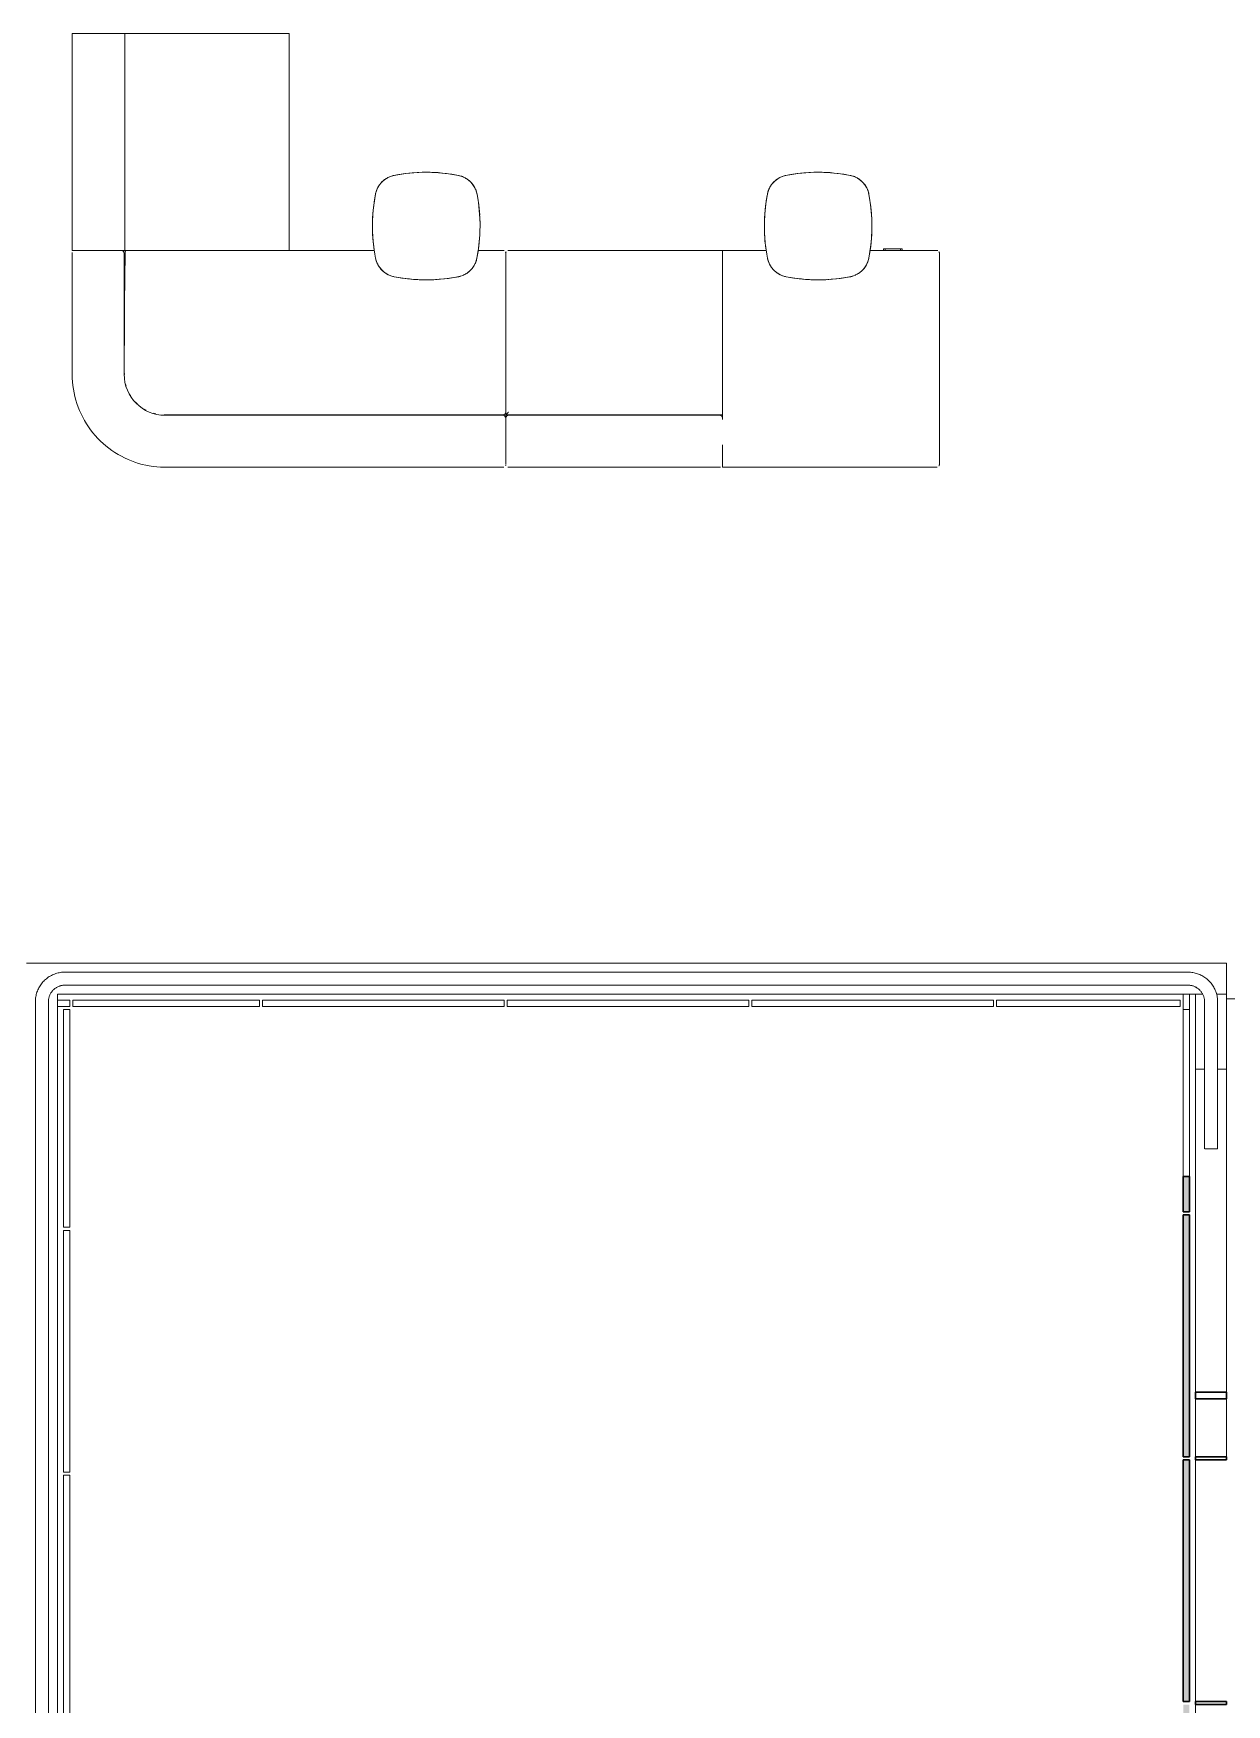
# Model space of a CAD drawing. Header units: millimetres. Extents: x 79795 to 317870, y -36033 to 97293.
# Drawn here: x 189906 to 193759, y 21182 to 26575 of the extents above; entities that cross this region are included whole.
import ezdxf

# ---------------------------------------------------------------- set-up
doc = ezdxf.new("R2010")
doc.units = ezdxf.units.MM
doc.header["$MEASUREMENT"] = 0
for name, color, linetype, lineweight in [('A-DETL-THIN', 8, 'CONTINUOUS', 9), ('CSM-STL-XX-ZZ-M3-A-XXXX-00001_detached _19_04_21__rvt-1-Level 4$0$A-FLOR-HRAL', 7, 'CONTINUOUS', 9), ('CSM-STL-XX-ZZ-M3-A-XXXX-00001_detached _19_04_21__rvt-1-Level 4$0$S-STRS', 7, 'CONTINUOUS', 9), ('I-FURN', 8, 'CONTINUOUS', 9)]:
    doc.layers.add(name, color=color, linetype=linetype, lineweight=lineweight)

msp = doc.modelspace()

# ---------------------------------------------------------------- hatches: boundary and pattern name
at = {"layer": 'CSM-STL-XX-ZZ-M3-A-XXXX-00001_detached _19_04_21__rvt-1-Level 4$0$S-STRS'}
h = msp.add_hatch(color=256, dxfattribs=at)
h.paths.add_polyline_path([(193638.8, 19854.8), (193638.8, 20389.4), (193618.8, 20389.4), (193618.8, 19854.8)], flags=0)
h.paths.add_polyline_path([(193638.8, 20399.4), (193638.8, 21182.2), (193618.8, 21182.2), (193618.8, 20399.4)], flags=0)
h.paths.add_polyline_path([(193638.8, 21192.2), (193638.8, 21972.2), (193618.8, 21972.2), (193618.8, 21192.2)], flags=0)
h.paths.add_polyline_path([(193638.8, 21982.2), (193638.8, 22762.2), (193618.8, 22762.2), (193618.8, 21982.2)], flags=0)
h.paths.add_polyline_path([(193638.8, 22772.2), (193638.8, 22886.4), (193618.8, 22886.4), (193618.8, 22772.2)], flags=0)

# ---------------------------------------------------------------- linework, layer by layer
at = {"layer": 'A-DETL-THIN'}
for p, q in [((190200.8, 26574.8), (190031.3, 26574.8)), ((190031.3, 26574.8), (190031.3, 25874.8)), ((190731.3, 26574.8), (190200.8, 26574.8)), ((190200.8, 25874.8), (190200.8, 26574.8)), ((190731.3, 25874.8), (190731.3, 26574.8)), ((190031.3, 25874.8), (190200.8, 25874.8)), ((190200.8, 25874.8), (190731.3, 25874.8))]:
    msp.add_line(p, q, dxfattribs=at)
for centre, radius, start, end in [((191085.2, 26042), 76, 101.827, 168.173), ((191174.5, 25604.4), 522.6, 78.5103, 101.5753), ((191263.8, 26042), 76, 10.0742, 78.762), ((192350.6, 26042), 76, 101.827, 168.173), ((192439.9, 25604.4), 522.6, 78.5103, 101.5753), ((192529.2, 26042), 76, 10.0742, 78.762), ((191541.5, 25953.7), 540.7, 168.9262, 191.0738), ((190807.5, 25953.7), 540.7, 348.8663, 10.8274), ((192806.9, 25953.7), 540.7, 168.9262, 191.0738), ((192072.9, 25953.7), 540.7, 348.8663, 10.8274), ((191085.4, 25864.3), 76, 190.9723, 259.0277), ((191263.5, 25864), 76, 275.3922, 348.8663), ((192350.8, 25864.3), 76, 190.9723, 259.0277), ((192528.9, 25864), 76, 275.3922, 348.8663), ((191174.5, 26316.9), 537.2, 258.8892, 280.3085), ((192439.9, 26316.9), 537.2, 258.8892, 280.3085)]:
    msp.add_arc(centre, radius, start, end, dxfattribs=at)
at = {"layer": 'CSM-STL-XX-ZZ-M3-A-XXXX-00001_detached _19_04_21__rvt-1-Level 4$0$A-FLOR-HRAL'}
for p, q in [((193758.8, 23574.8), (189883.3, 23574.8)), ((193758.8, 23474.8), (193758.8, 23574.8)), ((193633.8, 23545.8), (190008.3, 23545.8)), ((189983.3, 15639.8), (189983.3, 23474.8)), ((189983.3, 23474.8), (193680.8, 23474.8)), ((190008.3, 23503.8), (193633.8, 23503.8)), ((193725.9, 23474.8), (193758.8, 23474.8)), ((189912.3, 23449.8), (189912.3, 15664.8)), ((189954.3, 15664.8), (189954.3, 23449.8)), ((190023.3, 23454.8), (189983.3, 23454.8)), ((189983.3, 23434.8), (190023.3, 23434.8)), ((190023.3, 23424.8), (190003.3, 23424.8)), ((190003.3, 23424.8), (190003.3, 22722.3)), ((190023.3, 23434.8), (190023.3, 23454.8)), ((190023.3, 22722.3), (190023.3, 23424.8)), ((190635.8, 23454.8), (190033.3, 23454.8)), ((190033.3, 23454.8), (190033.3, 23434.8)), ((190033.3, 23434.8), (190635.8, 23434.8)), ((190635.8, 23434.8), (190635.8, 23454.8)), ((191425.8, 23454.8), (190645.8, 23454.8)), ((190645.8, 23454.8), (190645.8, 23434.8)), ((190645.8, 23434.8), (191425.8, 23434.8)), ((191425.8, 23434.8), (191425.8, 23454.8)), ((192215.8, 23454.8), (191435.8, 23454.8)), ((191435.8, 23454.8), (191435.8, 23434.8)), ((191435.8, 23434.8), (192215.8, 23434.8)), ((192215.8, 23434.8), (192215.8, 23454.8)), ((193005.8, 23454.8), (192225.8, 23454.8)), ((192225.8, 23454.8), (192225.8, 23434.8)), ((192225.8, 23434.8), (193005.8, 23434.8)), ((193005.8, 23434.8), (193005.8, 23454.8)), ((193608.8, 23454.8), (193015.8, 23454.8)), ((193015.8, 23454.8), (193015.8, 23434.8)), ((193015.8, 23434.8), (193608.8, 23434.8)), ((193608.8, 23434.8), (193608.8, 23454.8)), ((193687.8, 23449.8), (193687.8, 22975.3)), ((193729.8, 22975.3), (193729.8, 23449.8)), ((193729.1, 22975.3), (193688.5, 22975.3)), ((190003.3, 22722.3), (190023.3, 22722.3)), ((190023.3, 22712.3), (190003.3, 22712.3)), ((190003.3, 22712.3), (190003.3, 21932.3)), ((190023.3, 21932.3), (190023.3, 22712.3)), ((190003.3, 21932.3), (190023.3, 21932.3)), ((190023.3, 21922.3), (190003.3, 21922.3)), ((190003.3, 21922.3), (190003.3, 21142.3)), ((190023.3, 21142.3), (190023.3, 21922.3))]:
    msp.add_line(p, q, dxfattribs=at)
at = {"layer": 'CSM-STL-XX-ZZ-M3-A-XXXX-00001_detached _19_04_21__rvt-1-Level 4$0$A-FLOR-HRAL', "flags": 128}
for points in [[(190008.3, 23545.8), (190004.5, 23545.7), (190000.7, 23545.5), (189996.8, 23545.1), (189993, 23544.6), (189989.3, 23543.9), (189985.5, 23543.1), (189981.8, 23542.1), (189978.1, 23541), (189974.5, 23539.7), (189970.9, 23538.2), (189967.4, 23536.7), (189964, 23535), (189960.6, 23533.1), (189957.3, 23531.2), (189954.1, 23529.1), (189951, 23526.8), (189948, 23524.5), (189945, 23522), (189942.2, 23519.4), (189939.5, 23516.7), (189936.8, 23513.9), (189934.3, 23511), (189932, 23508), (189929.7, 23504.9), (189927.6, 23501.7), (189925.5, 23498.4), (189923.7, 23495.1), (189921.9, 23491.7), (189920.3, 23488.2), (189918.9, 23484.6), (189917.5, 23481), (189916.4, 23477.4), (189915.3, 23473.7), (189914.5, 23469.9), (189913.7, 23466.1), (189913.2, 23462.3), (189912.7, 23458.5), (189912.5, 23454.7), (189912.3, 23450.9), (189912.3, 23449.8)], [(193729.8, 23449.8), (193729.8, 23453.7), (193729.5, 23457.5), (193729.1, 23461.3), (193728.6, 23465.1), (193727.9, 23468.9), (193727.1, 23472.6), (193726.1, 23476.4), (193725, 23480), (193723.7, 23483.6), (193722.3, 23487.2), (193720.7, 23490.7), (193719, 23494.2), (193717.1, 23497.5), (193715.2, 23500.8), (193713.1, 23504), (193710.8, 23507.2), (193708.5, 23510.2), (193706, 23513.1), (193703.4, 23516), (193700.7, 23518.7), (193697.9, 23521.3), (193695, 23523.8), (193692, 23526.2), (193688.9, 23528.5), (193685.7, 23530.6), (193682.4, 23532.6), (193679.1, 23534.5), (193675.7, 23536.2), (193672.2, 23537.8), (193668.6, 23539.3), (193665, 23540.6), (193661.4, 23541.8), (193657.7, 23542.8), (193653.9, 23543.7), (193650.1, 23544.4), (193646.4, 23545), (193642.5, 23545.4), (193638.7, 23545.7), (193634.9, 23545.8), (193633.8, 23545.8)], [(189954.3, 23449.8), (189954.4, 23452), (189954.5, 23454.1), (189954.7, 23456.3), (189955, 23458.4), (189955.4, 23460.6), (189955.9, 23462.7), (189956.4, 23464.7), (189957.1, 23466.8), (189957.8, 23468.8), (189958.6, 23470.9), (189959.5, 23472.8), (189960.4, 23474.8), (189961.5, 23476.7), (189962.6, 23478.5), (189963.8, 23480.3), (189965, 23482.1), (189966.3, 23483.8), (189967.7, 23485.4), (189969.2, 23487), (189970.7, 23488.6), (189972.3, 23490), (189973.9, 23491.4), (189975.6, 23492.8), (189977.4, 23494.1), (189979.2, 23495.3), (189981, 23496.4), (189982.9, 23497.5), (189984.8, 23498.4), (189986.8, 23499.3), (189988.8, 23500.2), (189990.8, 23500.9), (189992.8, 23501.6), (189994.9, 23502.1), (189997, 23502.6), (189999.2, 23503), (190001.3, 23503.4), (190003.4, 23503.6), (190005.6, 23503.8), (190007.7, 23503.8), (190008.3, 23503.8)], [(193633.8, 23503.8), (193636, 23503.8), (193638.1, 23503.7), (193640.3, 23503.4), (193642.4, 23503.1), (193644.6, 23502.8), (193646.7, 23502.3), (193648.8, 23501.7), (193650.8, 23501.1), (193652.9, 23500.4), (193654.9, 23499.6), (193656.8, 23498.7), (193658.8, 23497.7), (193660.7, 23496.7), (193662.5, 23495.6), (193664.3, 23494.4), (193666.1, 23493.1), (193667.8, 23491.8), (193669.4, 23490.4), (193671, 23489), (193672.6, 23487.4), (193674, 23485.9), (193675.5, 23484.2), (193676.8, 23482.5), (193678.1, 23480.8), (193679.3, 23479), (193680.4, 23477.2), (193681.5, 23475.3), (193682.4, 23473.4), (193683.3, 23471.4), (193684.2, 23469.4), (193684.9, 23467.4), (193685.6, 23465.3), (193686.1, 23463.2), (193686.6, 23461.1), (193687, 23459), (193687.4, 23456.9), (193687.6, 23454.7), (193687.8, 23452.6), (193687.8, 23450.4), (193687.8, 23449.8)]]:
    msp.add_lwpolyline(points, dxfattribs=at)
at = {"layer": 'CSM-STL-XX-ZZ-M3-A-XXXX-00001_detached _19_04_21__rvt-1-Level 4$0$S-STRS'}
for p, q in [((193618.8, 23424.8), (193618.8, 23474.8)), ((193638.8, 23474.8), (193638.8, 23424.8)), ((193658.8, 23232.6), (193658.8, 23474.8)), ((193680.8, 23474.8), (193658.8, 23474.8)), ((193758.8, 23474.8), (193725.9, 23474.8)), ((193758.8, 23474.8), (193758.8, 23232.6)), ((193758.8, 23459.8), (195058.8, 23459.8)), ((193618.8, 22886.4), (193618.8, 23424.8)), ((193618.8, 23424.8), (193638.8, 23424.8)), ((193638.8, 23424.8), (193638.8, 22886.4)), ((193658.8, 22190.5), (193658.8, 23232.6)), ((193658.8, 23232.6), (193687.8, 23232.6)), ((193729.8, 23232.6), (193758.8, 23232.6)), ((193758.8, 23232.6), (193758.8, 22190.5)), ((193658.8, 21982.2), (193658.8, 22169)), ((193758.8, 22169), (193758.8, 21982.2)), ((193658.8, 21192.2), (193658.8, 21972.2)), ((193658.8, 20733.2), (193658.8, 21182.2))]:
    msp.add_line(p, q, dxfattribs=at)
at = {"layer": 'CSM-STL-XX-ZZ-M3-A-XXXX-00001_detached _19_04_21__rvt-1-Level 4$0$S-STRS', "lineweight": 30}
for p, q in [((193618.8, 22886.4), (193618.8, 22772.2)), ((193638.8, 22886.4), (193618.8, 22886.4)), ((193638.8, 22772.2), (193638.8, 22886.4)), ((193618.8, 22772.2), (193638.8, 22772.2)), ((193618.8, 22762.2), (193618.8, 21982.2)), ((193638.8, 22762.2), (193618.8, 22762.2)), ((193638.8, 21982.2), (193638.8, 22762.2)), ((193658.8, 22190.5), (193658.8, 22169)), ((193758.8, 22190.5), (193658.8, 22190.5)), ((193658.8, 22169), (193758.8, 22169)), ((193758.8, 22169), (193758.8, 22190.5)), ((193618.8, 21982.2), (193638.8, 21982.2)), ((193618.8, 21972.2), (193618.8, 21192.2)), ((193638.8, 21972.2), (193618.8, 21972.2)), ((193638.8, 21192.2), (193638.8, 21972.2)), ((193658.8, 21982.2), (193658.8, 21972.2)), ((193758.8, 21982.2), (193658.8, 21982.2)), ((193658.8, 21972.2), (193758.8, 21972.2)), ((193758.8, 21972.2), (193758.8, 21982.2)), ((193618.8, 21192.2), (193638.8, 21192.2)), ((193658.8, 21192.2), (193658.8, 21182.2)), ((193758.8, 21192.2), (193658.8, 21192.2)), ((193658.8, 21182.2), (193758.8, 21182.2)), ((193758.8, 21182.2), (193758.8, 21192.2))]:
    msp.add_line(p, q, dxfattribs=at)
at = {"layer": 'I-FURN'}
for p, q in [((191037.8, 26101.4), (191035.5, 26099.4)), ((191040.2, 26103.2), (191037.8, 26101.4)), ((191042.7, 26105), (191040.2, 26103.2)), ((191045.3, 26106.6), (191042.7, 26105)), ((191047.9, 26108.2), (191045.3, 26106.6)), ((191050.6, 26109.6), (191047.9, 26108.2)), ((191053.3, 26111), (191050.6, 26109.6)), ((191056.1, 26112.2), (191053.3, 26111)), ((191058.9, 26113.3), (191056.1, 26112.2)), ((191061.8, 26114.3), (191058.9, 26113.3)), ((191064.7, 26115.2), (191061.8, 26114.3)), ((191067.7, 26116), (191064.7, 26115.2)), ((191070.7, 26116.6), (191067.7, 26116)), ((191086, 26119.4), (191070.7, 26116.6)), ((191107.3, 26122.5), (191086, 26119.4)), ((191128.6, 26124.8), (191107.3, 26122.5)), ((191133.9, 26125.1), (191128.6, 26124.8)), ((191150.1, 26126.2), (191144.7, 26125.8)), ((191171.5, 26126.7), (191150.1, 26126.2)), ((191193, 26126.4), (191171.5, 26126.7)), ((191203, 26125.9), (191193, 26126.4)), ((191235.9, 26123.2), (191214.5, 26125.2)), ((191257.2, 26120.3), (191235.9, 26123.2)), ((191278.3, 26116.6), (191257.2, 26120.3)), ((191280.2, 26116.2), (191278.3, 26116.6)), ((191283.2, 26115.5), (191280.2, 26116.2)), ((191286.1, 26114.6), (191283.2, 26115.5)), ((191289, 26113.7), (191286.1, 26114.6)), ((191291.9, 26112.6), (191289, 26113.7)), ((191294.7, 26111.4), (191291.9, 26112.6)), ((191297.4, 26110.1), (191294.7, 26111.4)), ((191300.1, 26108.7), (191297.4, 26110.1)), ((191302.8, 26107.2), (191300.1, 26108.7)), ((191305.4, 26105.6), (191302.8, 26107.2)), ((191307.9, 26103.9), (191305.4, 26105.6)), ((191310.3, 26102), (191307.9, 26103.9)), ((191312.7, 26100.1), (191311.4, 26101.2)), ((192303.2, 26101.4), (192300.8, 26099.4)), ((192305.6, 26103.2), (192303.2, 26101.4)), ((192308.1, 26105), (192305.6, 26103.2)), ((192310.7, 26106.6), (192308.1, 26105)), ((192313.3, 26108.2), (192310.7, 26106.6)), ((192316, 26109.6), (192313.3, 26108.2)), ((192318.7, 26111), (192316, 26109.6)), ((192321.5, 26112.2), (192318.7, 26111)), ((192324.3, 26113.3), (192321.5, 26112.2)), ((192327.2, 26114.3), (192324.3, 26113.3)), ((192330.1, 26115.2), (192327.2, 26114.3)), ((192333.1, 26116), (192330.1, 26115.2)), ((192336.1, 26116.6), (192333.1, 26116)), ((192351.4, 26119.4), (192336.1, 26116.6)), ((192372.6, 26122.5), (192351.4, 26119.4)), ((192394, 26124.8), (192372.6, 26122.5)), ((192399.3, 26125.1), (192394, 26124.8)), ((192415.4, 26126.2), (192410.1, 26125.8)), ((192436.9, 26126.7), (192415.4, 26126.2)), ((192458.4, 26126.4), (192436.9, 26126.7)), ((192468.4, 26125.9), (192458.4, 26126.4)), ((192501.3, 26123.2), (192479.9, 26125.2)), ((192522.6, 26120.3), (192501.3, 26123.2)), ((192543.7, 26116.6), (192522.6, 26120.3)), ((192545.6, 26116.2), (192543.7, 26116.6)), ((192548.6, 26115.5), (192545.6, 26116.2)), ((192551.5, 26114.6), (192548.6, 26115.5)), ((192554.4, 26113.7), (192551.5, 26114.6)), ((192557.2, 26112.6), (192554.4, 26113.7)), ((192560.1, 26111.4), (192557.2, 26112.6)), ((192562.8, 26110.1), (192560.1, 26111.4)), ((192565.5, 26108.7), (192562.8, 26110.1)), ((192568.2, 26107.2), (192565.5, 26108.7)), ((192570.7, 26105.6), (192568.2, 26107.2)), ((192573.3, 26103.9), (192570.7, 26105.6)), ((192575.7, 26102), (192573.3, 26103.9)), ((192578.1, 26100.1), (192576.8, 26101.2)), ((191010.6, 26056.3), (191006.9, 26035)), ((191011, 26058.2), (191010.6, 26056.3)), ((191011.7, 26061.2), (191011, 26058.2)), ((191012.5, 26064.1), (191011.7, 26061.2)), ((191013.5, 26067), (191012.5, 26064.1)), ((191014.5, 26069.8), (191013.5, 26067)), ((191015.7, 26072.7), (191014.5, 26069.8)), ((191017, 26075.4), (191015.7, 26072.7)), ((191018.4, 26078.1), (191017, 26075.4)), ((191019.9, 26080.8), (191018.4, 26078.1)), ((191021.5, 26083.4), (191019.9, 26080.8)), ((191023.2, 26085.9), (191021.5, 26083.4)), ((191025, 26088.3), (191023.2, 26085.9)), ((191028.9, 26093), (191026.9, 26090.7)), ((191031, 26095.2), (191028.9, 26093)), ((191033.2, 26097.4), (191031, 26095.2)), ((191035.5, 26099.4), (191033.2, 26097.4)), ((191315, 26098.1), (191312.7, 26100.1)), ((191317.2, 26096), (191315, 26098.1)), ((191319.3, 26093.8), (191317.2, 26096)), ((191321.3, 26091.6), (191319.3, 26093.8)), ((191323.3, 26089.2), (191321.3, 26091.6)), ((191326.9, 26084.3), (191325.1, 26086.8)), ((191328.5, 26081.7), (191326.9, 26084.3)), ((191330.1, 26079.1), (191328.5, 26081.7)), ((191331.5, 26076.4), (191330.1, 26079.1)), ((191332.8, 26073.7), (191331.5, 26076.4)), ((191334.1, 26070.9), (191332.8, 26073.7)), ((191335.2, 26068), (191334.1, 26070.9)), ((191336.1, 26065.2), (191335.2, 26068)), ((191337, 26062.2), (191336.1, 26065.2)), ((191337.8, 26059.3), (191337, 26062.2)), ((191338.4, 26056.3), (191337.8, 26059.3)), ((191340.7, 26043.5), (191338.4, 26056.3)), ((192276, 26056.3), (192272.3, 26035)), ((192276.4, 26058.2), (192276, 26056.3)), ((192277.1, 26061.2), (192276.4, 26058.2)), ((192277.9, 26064.1), (192277.1, 26061.2)), ((192278.8, 26067), (192277.9, 26064.1)), ((192279.9, 26069.8), (192278.8, 26067)), ((192281.1, 26072.7), (192279.9, 26069.8)), ((192282.4, 26075.4), (192281.1, 26072.7)), ((192283.8, 26078.1), (192282.4, 26075.4)), ((192285.3, 26080.8), (192283.8, 26078.1)), ((192286.9, 26083.4), (192285.3, 26080.8)), ((192288.6, 26085.9), (192286.9, 26083.4)), ((192290.4, 26088.3), (192288.6, 26085.9)), ((192294.3, 26093), (192292.3, 26090.7)), ((192296.4, 26095.2), (192294.3, 26093)), ((192298.6, 26097.4), (192296.4, 26095.2)), ((192300.8, 26099.4), (192298.6, 26097.4)), ((192580.4, 26098.1), (192578.1, 26100.1)), ((192582.6, 26096), (192580.4, 26098.1)), ((192584.7, 26093.8), (192582.6, 26096)), ((192586.7, 26091.6), (192584.7, 26093.8)), ((192588.7, 26089.2), (192586.7, 26091.6)), ((192592.3, 26084.3), (192590.5, 26086.8)), ((192593.9, 26081.7), (192592.3, 26084.3)), ((192595.5, 26079.1), (192593.9, 26081.7)), ((192596.9, 26076.4), (192595.5, 26079.1)), ((192598.2, 26073.7), (192596.9, 26076.4)), ((192599.4, 26070.9), (192598.2, 26073.7)), ((192600.5, 26068), (192599.4, 26070.9)), ((192601.5, 26065.2), (192600.5, 26068)), ((192602.4, 26062.2), (192601.5, 26065.2)), ((192603.2, 26059.3), (192602.4, 26062.2)), ((192603.8, 26056.3), (192603.2, 26059.3)), ((192606.1, 26043.5), (192603.8, 26056.3)), ((191004.1, 26013.5), (191002.1, 25992)), ((191006.9, 26035), (191004.1, 26013.5)), ((191343.9, 26022.1), (191340.7, 26043.5)), ((191346.2, 26000.6), (191343.9, 26022.1)), ((191347, 25988.5), (191346.2, 26000.6)), ((192269.5, 26013.5), (192267.5, 25992)), ((192272.3, 26035), (192269.5, 26013.5)), ((192609.3, 26022.1), (192606.1, 26043.5)), ((192611.6, 26000.6), (192609.3, 26022.1)), ((192612.4, 25988.5), (192611.6, 26000.6)), ((191001, 25970.4), (191000.8, 25948.8)), ((191000.8, 25948.8), (191001.4, 25927.2)), ((191001.9, 25987.4), (191001, 25970.4)), ((191002.1, 25992), (191002, 25989.3)), ((191347.6, 25979), (191347.2, 25985.4)), ((191348.2, 25957.4), (191347.6, 25979)), ((191347.9, 25935.7), (191348.2, 25957.4)), ((192266.4, 25970.4), (192266.2, 25948.8)), ((192266.2, 25948.8), (192266.8, 25927.2)), ((192267.3, 25987.4), (192266.4, 25970.4)), ((192267.5, 25992), (192267.4, 25989.3)), ((192613, 25979), (192612.6, 25985.4)), ((192613.6, 25957.4), (192613, 25979)), ((192613.3, 25935.7), (192613.6, 25957.4)), ((191001.4, 25927.2), (191001.9, 25920.4)), ((191002.1, 25917.2), (191002.9, 25905.6)), ((191002.9, 25905.6), (191005.3, 25884.1)), ((191341.9, 25871.2), (191344.8, 25892.6)), ((191344.8, 25892.6), (191346.8, 25914.1)), ((191346.8, 25914.1), (191346.9, 25917)), ((191347, 25919), (191347.9, 25935.7)), ((192266.8, 25927.2), (192267.3, 25920.4)), ((192267.5, 25917.2), (192268.3, 25905.6)), ((192268.3, 25905.6), (192270.6, 25884.1)), ((192607.3, 25871.2), (192610.2, 25892.6)), ((192610.2, 25892.6), (192612.2, 25914.1)), ((192612.2, 25914.1), (192612.3, 25917)), ((192612.4, 25919), (192613.3, 25935.7)), ((190031.3, 25866.2), (190031.4, 25866.5)), ((190031.3, 25865.8), (190031.3, 25866.2)), ((190031.3, 25464.8), (190031.3, 25866)), ((190031.3, 25865.8), (190031.3, 25474.8)), ((190031.4, 25867.3), (190031.5, 25867.6)), ((190031.4, 25866.9), (190031.4, 25867.3)), ((190031.4, 25866.5), (190031.4, 25866.9)), ((190031.5, 25867.6), (190031.6, 25868)), ((190037.1, 25874.2), (190037.4, 25874.3)), ((190037.4, 25874.3), (190037.8, 25874.4)), ((190037.8, 25874.4), (190038.1, 25874.5)), ((190038.1, 25874.5), (190038.4, 25874.6)), ((190038.4, 25874.6), (190038.8, 25874.7)), ((190038.8, 25874.7), (190039.2, 25874.7)), ((190199, 25865.8), (190199, 25474.8)), ((190204.7, 25874.2), (190203.2, 25873.4)), ((190206.3, 25874.7), (190204.7, 25874.2)), ((190208, 25874.8), (190206.3, 25874.7)), ((191007.6, 25874.8), (190731.3, 25874.8)), ((191007.1, 25874.8), (190731.3, 25874.8)), ((191005.3, 25884.1), (191008.5, 25862.7)), ((191008.5, 25862.7), (191010.8, 25849.9)), ((191010.8, 25849.9), (191011.5, 25846.9)), ((191011.5, 25846.9), (191012.2, 25843.9)), ((191012.2, 25843.9), (191013.1, 25841)), ((191013.1, 25841), (191014.1, 25838.1)), ((191014.1, 25838.1), (191015.2, 25835.3)), ((191015.2, 25835.3), (191016.4, 25832.5)), ((191016.4, 25832.5), (191017.8, 25829.8)), ((191332.2, 25831.9), (191333.1, 25833.7)), ((191333.1, 25833.7), (191334.2, 25836.5)), ((191334.2, 25836.5), (191335.3, 25839.3)), ((191335.3, 25839.3), (191336.3, 25842.2)), ((191336.3, 25842.2), (191337.1, 25845.2)), ((191337.1, 25845.2), (191337.8, 25848.1)), ((191337.8, 25848.1), (191338.2, 25849.9)), ((191338.2, 25849.9), (191341.9, 25871.2)), ((191426.3, 25874.8), (191341.4, 25874.8)), ((191422.3, 25874.8), (191342.1, 25874.8)), ((191422.3, 25874.8), (191422.7, 25874.8)), ((191422.7, 25874.8), (191423.1, 25874.8)), ((191423.1, 25874.8), (191423.4, 25874.8)), ((191423.4, 25874.8), (191423.8, 25874.7)), ((191423.8, 25874.7), (191424.1, 25874.6)), ((191424.1, 25874.6), (191424.5, 25874.6)), ((191430.1, 25870.4), (191430.3, 25870.1)), ((191430.3, 25870.1), (191430.4, 25869.7)), ((191430.4, 25869.7), (191430.6, 25869.4)), ((191430.6, 25869.4), (191430.7, 25869.1)), ((191430.7, 25869.1), (191430.8, 25868.7)), ((191430.8, 25868.7), (191431, 25868.4)), ((191431, 25868.4), (191431.1, 25868.1)), ((191431.1, 25868.1), (191431.1, 25867.7)), ((191431.1, 25867.7), (191431.2, 25867.4)), ((191431.2, 25867.4), (191431.3, 25867)), ((191431.3, 25867), (191431.3, 25866.6)), ((191431.3, 25866.6), (191431.3, 25866.3)), ((191431.3, 25866.2), (191431.4, 25866.5)), ((191431.3, 25866.3), (191431.3, 25865.9)), ((191431.3, 25865.8), (191431.3, 25866.2)), ((191431.3, 25464.8), (191431.3, 25866)), ((191431.3, 25865.9), (191431.3, 25865.8)), ((191431.3, 25464.8), (191431.3, 25864.8)), ((191431.4, 25867.3), (191431.5, 25867.6)), ((191431.4, 25866.9), (191431.4, 25867.3)), ((191431.4, 25866.5), (191431.4, 25866.9)), ((191431.5, 25867.6), (191431.6, 25868)), ((191431.6, 25868), (191431.7, 25868.3)), ((191431.7, 25868.3), (191431.8, 25868.7)), ((191431.8, 25868.7), (191431.9, 25869)), ((191431.9, 25869), (191432, 25869.3)), ((191432, 25869.3), (191432.2, 25869.7)), ((191432.2, 25869.7), (191432.3, 25870)), ((191432.3, 25870), (191432.5, 25870.3)), ((191438.1, 25874.5), (191438.4, 25874.6)), ((191438.4, 25874.6), (191438.8, 25874.7)), ((191438.8, 25874.7), (191439.2, 25874.7)), ((192273, 25874.8), (191439.1, 25874.8)), ((191439.2, 25874.7), (191439.5, 25874.8)), ((191439.5, 25874.8), (191439.9, 25874.8)), ((191439.9, 25874.8), (191440.2, 25874.8)), ((192131.3, 25874.8), (191440.3, 25874.8)), ((192131.3, 25874.8), (192131.3, 25867)), ((192272.5, 25874.8), (192131.3, 25874.8)), ((192131.3, 25867), (192131.3, 25874.8)), ((192131.3, 25867), (192131.3, 25735.4)), ((192270.6, 25884.1), (192273.9, 25862.7)), ((192273.9, 25862.7), (192276.2, 25849.9)), ((192276.2, 25849.9), (192276.9, 25846.9)), ((192276.9, 25846.9), (192277.6, 25843.9)), ((192277.6, 25843.9), (192278.5, 25841)), ((192278.5, 25841), (192279.5, 25838.1)), ((192279.5, 25838.1), (192280.6, 25835.3)), ((192280.6, 25835.3), (192281.8, 25832.5)), ((192281.8, 25832.5), (192283.2, 25829.8)), ((192597.6, 25831.9), (192598.5, 25833.7)), ((192598.5, 25833.7), (192599.6, 25836.5)), ((192599.6, 25836.5), (192600.7, 25839.3)), ((192600.7, 25839.3), (192601.6, 25842.2)), ((192601.6, 25842.2), (192602.5, 25845.2)), ((192602.5, 25845.2), (192603.2, 25848.1)), ((192603.2, 25848.1), (192603.6, 25849.9)), ((192603.6, 25849.9), (192607.3, 25871.2)), ((192826.3, 25874.8), (192606.8, 25874.8)), ((192822.3, 25874.8), (192607.5, 25874.8)), ((192651.3, 25879.8), (192651.3, 25874.8)), ((192652.4, 25879.8), (192651.3, 25879.8)), ((192651.3, 25879.8), (192711.3, 25879.8)), ((192656.3, 25877.3), (192656.3, 25874.8)), ((192706.3, 25874.8), (192706.3, 25877.3)), ((192711.3, 25879.8), (192710.3, 25879.8)), ((192711.3, 25874.8), (192711.3, 25879.8)), ((192822.3, 25874.8), (192822.7, 25874.8)), ((192822.7, 25874.8), (192823.1, 25874.8)), ((192823.1, 25874.8), (192823.4, 25874.8)), ((192823.4, 25874.8), (192823.8, 25874.7)), ((192823.8, 25874.7), (192824.1, 25874.6)), ((192824.1, 25874.6), (192824.5, 25874.6)), ((192830.1, 25870.4), (192830.3, 25870.1)), ((192830.3, 25870.1), (192830.4, 25869.7)), ((192830.4, 25869.7), (192830.6, 25869.4)), ((192830.6, 25869.4), (192830.7, 25869.1)), ((192830.7, 25869.1), (192830.8, 25868.7)), ((192830.8, 25868.7), (192831, 25868.4)), ((192831, 25868.4), (192831.1, 25868.1)), ((192831.1, 25868.1), (192831.1, 25867.7)), ((192831.1, 25867.7), (192831.2, 25867.4)), ((192831.2, 25867.4), (192831.3, 25867)), ((192831.3, 25867), (192831.3, 25866.6)), ((192831.3, 25866.6), (192831.3, 25866.3)), ((192831.3, 25866.3), (192831.3, 25865.9)), ((192831.3, 25865.9), (192831.3, 25865.8)), ((192831.3, 25464.8), (192831.3, 25864.8)), ((191017.8, 25829.8), (191019.2, 25827.1)), ((191019.2, 25827.1), (191020.8, 25824.5)), ((191020.8, 25824.5), (191022.4, 25821.9)), ((191022.4, 25821.9), (191024.2, 25819.4)), ((191024.2, 25819.4), (191026, 25817)), ((191026, 25817), (191028, 25814.6)), ((191028, 25814.6), (191030, 25812.4)), ((191030, 25812.4), (191032.1, 25810.2)), ((191032.1, 25810.2), (191034.4, 25808.1)), ((191034.4, 25808.1), (191036.7, 25806.1)), ((191036.7, 25806.1), (191038.3, 25804.8)), ((191039, 25804.2), (191041.5, 25802.4)), ((191041.5, 25802.4), (191044, 25800.7)), ((191044, 25800.7), (191046.6, 25799.1)), ((191046.6, 25799.1), (191049.2, 25797.5)), ((191049.2, 25797.5), (191051.9, 25796.1)), ((191051.9, 25796.1), (191054.7, 25794.9)), ((191054.7, 25794.9), (191057.5, 25793.7)), ((191057.5, 25793.7), (191060.4, 25792.6)), ((191060.4, 25792.6), (191063.3, 25791.7)), ((191063.3, 25791.7), (191066.2, 25790.8)), ((191066.2, 25790.8), (191069.2, 25790.1)), ((191069.2, 25790.1), (191070.9, 25789.7)), ((191070.9, 25789.7), (191092.1, 25786)), ((191092.1, 25786), (191113.4, 25783.1)), ((191113.4, 25783.1), (191134.8, 25781.1)), ((191134.8, 25781.1), (191156.2, 25780)), ((191156.2, 25780), (191177.7, 25779.7)), ((191177.7, 25779.7), (191199.2, 25780.2)), ((191199.2, 25780.2), (191203.1, 25780.5)), ((191205.7, 25780.7), (191220.6, 25781.6)), ((191220.6, 25781.6), (191242, 25783.9)), ((191242, 25783.9), (191263.2, 25787)), ((191263.2, 25787), (191269.8, 25788.2)), ((191271.8, 25788.6), (191278.1, 25789.7)), ((191278.1, 25789.7), (191281.1, 25790.4)), ((191281.1, 25790.4), (191284, 25791.1)), ((191284, 25791.1), (191286.6, 25791.9)), ((191292.6, 25794.1), (191295.4, 25795.4)), ((191295.4, 25795.4), (191298.2, 25796.7)), ((191298.2, 25796.7), (191300.8, 25798.2)), ((191300.8, 25798.2), (191303.5, 25799.7)), ((191308.7, 25803.2), (191310.9, 25805)), ((191310.9, 25805), (191313.3, 25806.9)), ((191313.3, 25806.9), (191315.5, 25809)), ((191315.5, 25809), (191317.7, 25811.1)), ((191317.7, 25811.1), (191319.8, 25813.3)), ((191322.3, 25816.2), (191323.7, 25818)), ((191323.7, 25818), (191325.5, 25820.4)), ((191325.5, 25820.4), (191327.3, 25823)), ((191327.3, 25823), (191328.9, 25825.5)), ((191328.9, 25825.5), (191330.4, 25828.2)), ((191330.4, 25828.2), (191331.3, 25829.9)), ((192283.2, 25829.8), (192284.6, 25827.1)), ((192284.6, 25827.1), (192286.2, 25824.5)), ((192286.2, 25824.5), (192287.8, 25821.9)), ((192287.8, 25821.9), (192289.6, 25819.4)), ((192289.6, 25819.4), (192291.4, 25817)), ((192291.4, 25817), (192293.4, 25814.6)), ((192293.4, 25814.6), (192295.4, 25812.4)), ((192295.4, 25812.4), (192297.5, 25810.2)), ((192297.5, 25810.2), (192299.8, 25808.1)), ((192299.8, 25808.1), (192302, 25806.1)), ((192302, 25806.1), (192303.7, 25804.8)), ((192304.4, 25804.2), (192306.9, 25802.4)), ((192306.9, 25802.4), (192309.4, 25800.7)), ((192309.4, 25800.7), (192312, 25799.1)), ((192312, 25799.1), (192314.6, 25797.5)), ((192314.6, 25797.5), (192317.3, 25796.1)), ((192317.3, 25796.1), (192320.1, 25794.9)), ((192320.1, 25794.9), (192322.9, 25793.7)), ((192322.9, 25793.7), (192325.8, 25792.6)), ((192325.8, 25792.6), (192328.7, 25791.7)), ((192328.7, 25791.7), (192331.6, 25790.8)), ((192331.6, 25790.8), (192334.5, 25790.1)), ((192334.5, 25790.1), (192336.3, 25789.7)), ((192336.3, 25789.7), (192357.5, 25786)), ((192357.5, 25786), (192378.8, 25783.1)), ((192378.8, 25783.1), (192400.2, 25781.1)), ((192400.2, 25781.1), (192421.6, 25780)), ((192421.6, 25780), (192443.1, 25779.7)), ((192443.1, 25779.7), (192464.6, 25780.2)), ((192464.6, 25780.2), (192468.5, 25780.5)), ((192471.1, 25780.7), (192486, 25781.6)), ((192486, 25781.6), (192507.4, 25783.9)), ((192507.4, 25783.9), (192528.6, 25787)), ((192528.6, 25787), (192535.2, 25788.2)), ((192537.2, 25788.6), (192543.5, 25789.7)), ((192543.5, 25789.7), (192546.4, 25790.4)), ((192546.4, 25790.4), (192549.4, 25791.1)), ((192549.4, 25791.1), (192552, 25791.9)), ((192558, 25794.1), (192560.8, 25795.4)), ((192560.8, 25795.4), (192563.6, 25796.7)), ((192563.6, 25796.7), (192566.2, 25798.2)), ((192566.2, 25798.2), (192568.9, 25799.7)), ((192574.1, 25803.2), (192576.3, 25805)), ((192576.3, 25805), (192578.7, 25806.9)), ((192578.7, 25806.9), (192580.9, 25809)), ((192580.9, 25809), (192583.1, 25811.1)), ((192583.1, 25811.1), (192585.2, 25813.3)), ((192587.7, 25816.2), (192589.1, 25818)), ((192589.1, 25818), (192590.9, 25820.4)), ((192590.9, 25820.4), (192592.6, 25823)), ((192592.6, 25823), (192594.3, 25825.5)), ((192594.3, 25825.5), (192595.8, 25828.2)), ((192595.8, 25828.2), (192596.7, 25829.9)), ((192131.3, 25691.4), (192131.3, 25735.4)), ((192131.3, 25691.4), (192131.3, 25602.2)), ((192131.3, 25549.1), (192131.3, 25602.2)), ((192131.3, 25549.1), (192131.3, 25468.4)), ((190031.3, 25474.8), (190031.6, 25462.8)), ((190031.6, 25462.8), (190032.3, 25450.9)), ((191431.3, 25184.8), (191431.3, 25464.8)), ((191431.3, 25184.8), (191431.3, 25464.8)), ((192131.3, 25411.7), (192131.3, 25468.4)), ((192831.3, 25184.8), (192831.3, 25464.8)), ((190032.3, 25450.9), (190033.5, 25438.9)), ((190033.5, 25438.9), (190035.2, 25427)), ((190035.2, 25427), (190037.3, 25415.2)), ((190037.3, 25415.2), (190039.9, 25403.5)), ((190039.9, 25403.5), (190043, 25391.9)), ((192131.3, 25411.8), (192131.3, 25353.1)), ((190043, 25391.9), (190046.6, 25380.5)), ((190046.6, 25380.5), (190050.6, 25369.1)), ((190050.6, 25369.1), (190055, 25358)), ((190055, 25358), (190059.9, 25347)), ((190059.9, 25347), (190065.2, 25336.3)), ((191426.6, 25345.3), (191426.3, 25345.1)), ((191426.9, 25345.5), (191426.6, 25345.3)), ((191427.2, 25345.7), (191426.9, 25345.5)), ((191427.5, 25345.9), (191427.2, 25345.7)), ((191427.8, 25346.1), (191427.5, 25345.9)), ((191428.1, 25346.3), (191427.8, 25346.1)), ((191428.3, 25346.5), (191428.1, 25346.3)), ((191428.6, 25346.8), (191428.3, 25346.5)), ((191428.9, 25347), (191428.6, 25346.8)), ((191429.1, 25347.3), (191428.9, 25347)), ((191429.3, 25347.6), (191429.1, 25347.3)), ((191429.6, 25347.9), (191429.3, 25347.6)), ((191429.8, 25348.2), (191429.6, 25347.9)), ((191430, 25348.5), (191429.8, 25348.2)), ((191430.1, 25348.8), (191430, 25348.5)), ((191430.3, 25349.1), (191430.1, 25348.8)), ((191430.5, 25349.4), (191430.3, 25349.1)), ((191430.6, 25349.7), (191430.5, 25349.4)), ((191430.8, 25350.1), (191430.6, 25349.7)), ((191430.9, 25350.4), (191430.8, 25350.1)), ((191431, 25350.7), (191430.9, 25350.4)), ((191431.1, 25351.1), (191431, 25350.7)), ((191431.2, 25351.4), (191431.1, 25351.1)), ((191431.3, 25352.2), (191431.2, 25351.8)), ((191431.2, 25351.8), (191431.2, 25351.4)), ((191431.3, 25353.2), (191431.3, 25352.9)), ((191431.3, 25352.9), (191431.3, 25352.5)), ((191431.3, 25352.5), (191431.3, 25352.2)), ((192131.3, 25353.1), (192131.3, 25348.4)), ((192131.3, 25334.5), (192131.3, 25348.8)), ((190065.2, 25336.3), (190071, 25325.8)), ((190071, 25325.8), (190077.2, 25315.5)), ((190077.2, 25315.5), (190083.7, 25305.4)), ((190083.7, 25305.4), (190090.7, 25295.7)), ((190090.7, 25295.7), (190098.1, 25286.2)), ((190331.3, 25344.3), (190331.3, 25344.2)), ((190331.3, 25344.2), (191422.3, 25344.2)), ((190331.3, 25342.5), (191422.3, 25342.5)), ((191422.4, 25344.2), (191422.3, 25344.2)), ((191422.8, 25344.2), (191422.4, 25344.2)), ((191423.1, 25344.3), (191422.8, 25344.2)), ((191423.5, 25344.3), (191423.1, 25344.3)), ((191423.9, 25344.4), (191423.5, 25344.3)), ((191424.2, 25344.4), (191423.9, 25344.4)), ((191424.6, 25344.5), (191424.2, 25344.4)), ((191424.9, 25344.6), (191424.6, 25344.5)), ((191425.3, 25344.7), (191424.9, 25344.6)), ((191425.6, 25344.8), (191425.3, 25344.7)), ((191425.9, 25345), (191425.6, 25344.8)), ((191426.3, 25345.1), (191425.9, 25345)), ((191431.3, 25344.2), (192131.3, 25344.2)), ((191440.3, 25342.5), (192122.3, 25342.5)), ((192131.3, 25329.1), (192131.3, 25333.5)), ((190098.1, 25286.2), (190105.8, 25277)), ((190105.8, 25277), (190113.9, 25268.2)), ((190113.9, 25268.2), (190122.3, 25259.6)), ((190122.3, 25259.6), (190131.1, 25251.4)), ((190131.1, 25251.4), (190140.2, 25243.6)), ((190140.2, 25243.6), (190149.6, 25236.1)), ((192131.3, 25233.2), (192131.3, 25247.7)), ((190149.6, 25236.1), (190159.3, 25229.1)), ((190159.3, 25229.1), (190169.2, 25222.4)), ((190169.2, 25222.4), (190179.5, 25216.1)), ((190179.5, 25216.1), (190189.9, 25210.2)), ((190189.9, 25210.2), (190200.6, 25204.8)), ((190200.6, 25204.8), (190211.5, 25199.8)), ((190211.5, 25199.8), (190222.6, 25195.2)), ((190222.6, 25195.2), (190233.9, 25191.1)), ((190233.9, 25191.1), (190245.3, 25187.4)), ((190245.3, 25187.4), (190256.9, 25184.2)), ((190256.9, 25184.2), (190268.6, 25181.5)), ((191431.3, 25184.8), (191431.3, 25233.5)), ((191431.3, 25233.5), (191431.3, 25184.8)), ((192131.3, 25184.8), (192131.3, 25233.5)), ((192131.3, 25182.6), (192131.3, 25184.8)), ((192831.3, 25183.8), (192831.3, 25183.5)), ((192831.3, 25183.5), (192831.3, 25183.1)), ((190268.6, 25181.5), (190280.3, 25179.2)), ((190280.3, 25179.2), (190292.2, 25177.4)), ((190292.2, 25177.4), (190304.1, 25176.1)), ((190304.1, 25176.1), (190316.1, 25175.2)), ((190316.1, 25175.2), (190328.1, 25174.8)), ((190328.1, 25174.8), (190331.3, 25174.8)), ((190331.3, 25174.8), (191422.3, 25174.8)), ((191422.8, 25174.8), (191422.4, 25174.8)), ((191423.1, 25174.9), (191422.8, 25174.8)), ((191423.5, 25174.9), (191423.1, 25174.9)), ((191423.9, 25175), (191423.5, 25174.9)), ((191424.2, 25175), (191423.9, 25175)), ((191424.6, 25175.1), (191424.2, 25175)), ((191430.9, 25181), (191430.8, 25180.7)), ((191431, 25181.3), (191430.9, 25181)), ((191431.1, 25181.7), (191431, 25181.3)), ((191431.2, 25182), (191431.1, 25181.7)), ((191431.3, 25182.7), (191431.2, 25182.4)), ((191431.2, 25182.4), (191431.2, 25182)), ((191431.5, 25182.3), (191431.4, 25182.7)), ((191431.5, 25181.9), (191431.5, 25182.3)), ((191431.6, 25181.6), (191431.5, 25181.9)), ((191431.7, 25181.2), (191431.6, 25181.6)), ((191431.8, 25180.9), (191431.7, 25181.2)), ((191431.9, 25180.6), (191431.8, 25180.9)), ((191438.5, 25175), (191438.2, 25175.1)), ((191438.9, 25174.9), (191438.5, 25175)), ((191439.3, 25174.9), (191438.9, 25174.9)), ((191439.6, 25174.9), (191439.3, 25174.9)), ((191440, 25174.8), (191439.6, 25174.9)), ((191440.3, 25174.8), (191440, 25174.8)), ((191440.3, 25174.8), (192122.3, 25174.8)), ((192122.8, 25174.8), (192122.4, 25174.8)), ((192123.1, 25174.9), (192122.8, 25174.8)), ((192123.5, 25174.9), (192123.1, 25174.9)), ((192123.9, 25175), (192123.5, 25174.9)), ((192124.2, 25175), (192123.9, 25175)), ((192124.6, 25175.1), (192124.2, 25175)), ((192130.9, 25181), (192130.8, 25180.7)), ((192131, 25181.3), (192130.9, 25181)), ((192131.1, 25181.7), (192131, 25181.3)), ((192131.2, 25182), (192131.1, 25181.7)), ((192131.3, 25182.7), (192131.2, 25182.4)), ((192131.2, 25182.4), (192131.2, 25182)), ((192131.3, 25174.8), (192131.3, 25182.6)), ((192131.3, 25174.8), (192822.3, 25174.8)), ((192822.8, 25174.8), (192822.4, 25174.8)), ((192823.1, 25174.9), (192822.8, 25174.8)), ((192823.5, 25174.9), (192823.1, 25174.9)), ((192823.9, 25175), (192823.5, 25174.9)), ((192824.2, 25175), (192823.9, 25175)), ((192824.6, 25175.1), (192824.2, 25175)), ((192830.3, 25179.7), (192830.1, 25179.4)), ((192830.5, 25180), (192830.3, 25179.7)), ((192830.6, 25180.3), (192830.5, 25180)), ((192830.8, 25180.7), (192830.6, 25180.3)), ((192830.9, 25181), (192830.8, 25180.7)), ((192831, 25181.3), (192830.9, 25181)), ((192831.1, 25181.7), (192831, 25181.3)), ((192831.2, 25182), (192831.1, 25181.7)), ((192831.3, 25182.7), (192831.2, 25182.4)), ((192831.2, 25182.4), (192831.2, 25182)), ((192831.3, 25183.1), (192831.3, 25182.7))]:
    msp.add_line(p, q, dxfattribs=at)
for centre, radius, start, end in [((191085.4, 26041.8), 76.2, 121.7933, 123.7846), ((191174.5, 25589.5), 537.2, 100.1411, 101.1442), ((191263.6, 26041.8), 76.2, 54.6801, 58.3515), ((192350.8, 26041.8), 76.2, 121.7933, 123.7846), ((192439.9, 25589.5), 537.2, 100.1411, 101.1442), ((192529, 26041.8), 76.2, 54.6801, 58.3515), ((191541.5, 25953.7), 540.7, 169.0654, 169.967), ((191085.4, 26041.8), 76.2, 144.9987, 148.3982), ((191263.6, 26041.8), 76.2, 31.5539, 33.575), ((192806.9, 25953.7), 540.7, 169.0654, 169.967), ((192350.8, 26041.8), 76.2, 144.9987, 148.3982), ((192529, 26041.8), 76.2, 31.5539, 33.575), ((190807.5, 25953.7), 540.7, 4.01, 4.7346), ((192072.9, 25953.7), 540.7, 4.01, 4.7346), ((191541.5, 25953.7), 540.7, 176.4015, 178.0849), ((192806.9, 25953.7), 540.7, 176.4015, 178.0849), ((191541.5, 25953.7), 540.7, 182.1253, 183.7377), ((192806.9, 25953.7), 540.7, 182.1253, 183.7377), ((191085.6, 25864.5), 76.2, 211.6595, 213.6769), ((191085.6, 25864.5), 76.2, 234.8735, 238.406), ((191174.5, 26316.9), 537.2, 266.1639, 267.982), ((191174.5, 26316.9), 537.2, 273.442, 273.7056), ((191174.5, 26316.9), 537.2, 274.1197, 274.855), ((191174.5, 26316.9), 537.2, 280.8088, 281.1169), ((191263.4, 25864.5), 76.2, 281.1169, 282.3237), ((191263.4, 25864.5), 76.2, 325.8709, 328.1532), ((192351, 25864.5), 76.2, 211.6595, 213.6769), ((192351, 25864.5), 76.2, 234.8735, 238.406), ((192439.9, 26316.9), 537.2, 266.1639, 267.982), ((192439.9, 26316.9), 537.2, 273.442, 273.7056), ((192439.9, 26316.9), 537.2, 274.1197, 274.855), ((192439.9, 26316.9), 537.2, 280.8088, 281.1169), ((192528.8, 25864.5), 76.2, 281.1169, 282.3237), ((192528.8, 25864.5), 76.2, 324.6464, 328.1532), ((190331.3, 25474.8), 132.3, 180, 270)]:
    msp.add_arc(centre, radius, start, end, dxfattribs=at)
for centre, major_axis, start_param, end_param in [((190190, 25865.8), (0, -9), 2.879846, 3.141593), ((190190, 25865.8), (0, -9), 2.618042, 2.879843), ((190190, 25865.8), (0, -9), 2.356236, 2.618034), ((190190, 25865.8), (0, -9), 1.570796, 2.356225), ((191422.3, 25333.5), (-9, 0), 3.141593, 4.712389), ((191440.3, 25333.5), (-9, 0), 6.021439, 6.283185), ((191440.3, 25333.5), (-9, 0), 5.759635, 6.021436), ((191440.3, 25333.5), (-9, 0), 5.497828, 5.759627), ((191440.3, 25333.5), (9, 0), 1.570797, 2.356225), ((192122.3, 25333.5), (-9, 0), 3.141593, 4.712389)]:
    msp.add_ellipse(centre, major_axis=major_axis, ratio=0.997091, start_param=start_param, end_param=end_param, dxfattribs=at)
for points, knots in [([(190202.5, 25866.1), (190201.7, 25823), (190200.4, 25736.1), (190199.7, 25626.3), (190199.5, 25539), (190199.5, 25495.8), (190199.6, 25474.7)], [-0.9985713, -0.9985713, -0.9985713, -0.9985713, -0.6666667, -0.3333333, -0.1666667, -0.0070726, -0.0070726, -0.0070726, -0.0070726]), ([(190203.2, 25873.4), (190203.1, 25873.3), (190203, 25872.9), (190202.8, 25871.8), (190202.7, 25870.5), (190202.6, 25868.8), (190202.5, 25867.4), (190202.5, 25866.6)], [-1, -1, -1, -1, -0.7, -0.55, -0.4, -0.2, 0, 0, 0, 0]), ([(190203.3, 25443.8), (190203.4, 25443.4), (190204, 25440.9), (190204.8, 25438.4), (190205.5, 25436.3)], [0.6365286, 0.6365286, 0.6365286, 0.6365286, 0.6666667, 0.8129234, 0.8129234, 0.8129234, 0.8129234]), ([(190261.3, 25363.7), (190262.8, 25362.8), (190265.7, 25361), (190268.7, 25359.5), (190270.1, 25358.8)], [0.78427615, 0.78427615, 0.78427615, 0.78427615, 0.83333333, 0.87654962, 0.87654962, 0.87654962, 0.87654962]), ([(190294.2, 25349.1), (190296.3, 25348.5), (190298.5, 25347.9), (190300.8, 25347.4), (190301, 25347.4)], [0.25, 0.25, 0.25, 0.25, 0.375, 0.3894222, 0.3894222, 0.3894222, 0.3894222]), ([(191440.3, 25353.1), (191439.8, 25352.5), (191438.6, 25351.3), (191437.2, 25349.9), (191436.2, 25348.9), (191435.7, 25348.4), (191435.3, 25348), (191434.9, 25347.6), (191434.5, 25347.2), (191434.2, 25346.9), (191433.8, 25346.5), (191433.5, 25346.2), (191433.1, 25345.9), (191432.8, 25345.6), (191432.6, 25345.3), (191432.3, 25345.1), (191432, 25344.9), (191431.8, 25344.7), (191431.7, 25344.5), (191431.5, 25344.4), (191431.4, 25344.3), (191431.3, 25344.2), (191431.3, 25344.2)], [0, 0, 0, 0, 0.142857, 0.285714, 0.357143, 0.392857, 0.428571, 0.464286, 0.5, 0.535714, 0.571429, 0.607143, 0.642857, 0.678571, 0.714286, 0.75, 0.785714, 0.821429, 0.857143, 0.892857, 0.928571, 1, 1, 1, 1])]:
    msp.add_open_spline(points, degree=3, knots=knots, dxfattribs=at)
for points in [[(190202.5, 25866.6), (190202.5, 25866.4), (190202.5, 25866.3), (190202.5, 25866.1)], [(190215.7, 25411.9), (190217.1, 25409.3), (190218.7, 25406.7), (190220.3, 25404.1)], [(190235.7, 25384.6), (190237.8, 25382.3), (190240.1, 25380.2), (190242.4, 25378.1)], [(190328.1, 25344.4), (190329.2, 25344.3), (190330.2, 25344.3), (190331.3, 25344.3)]]:
    msp.add_open_spline(points, degree=3, dxfattribs=at)

doc.saveas('drawing.dxf')
